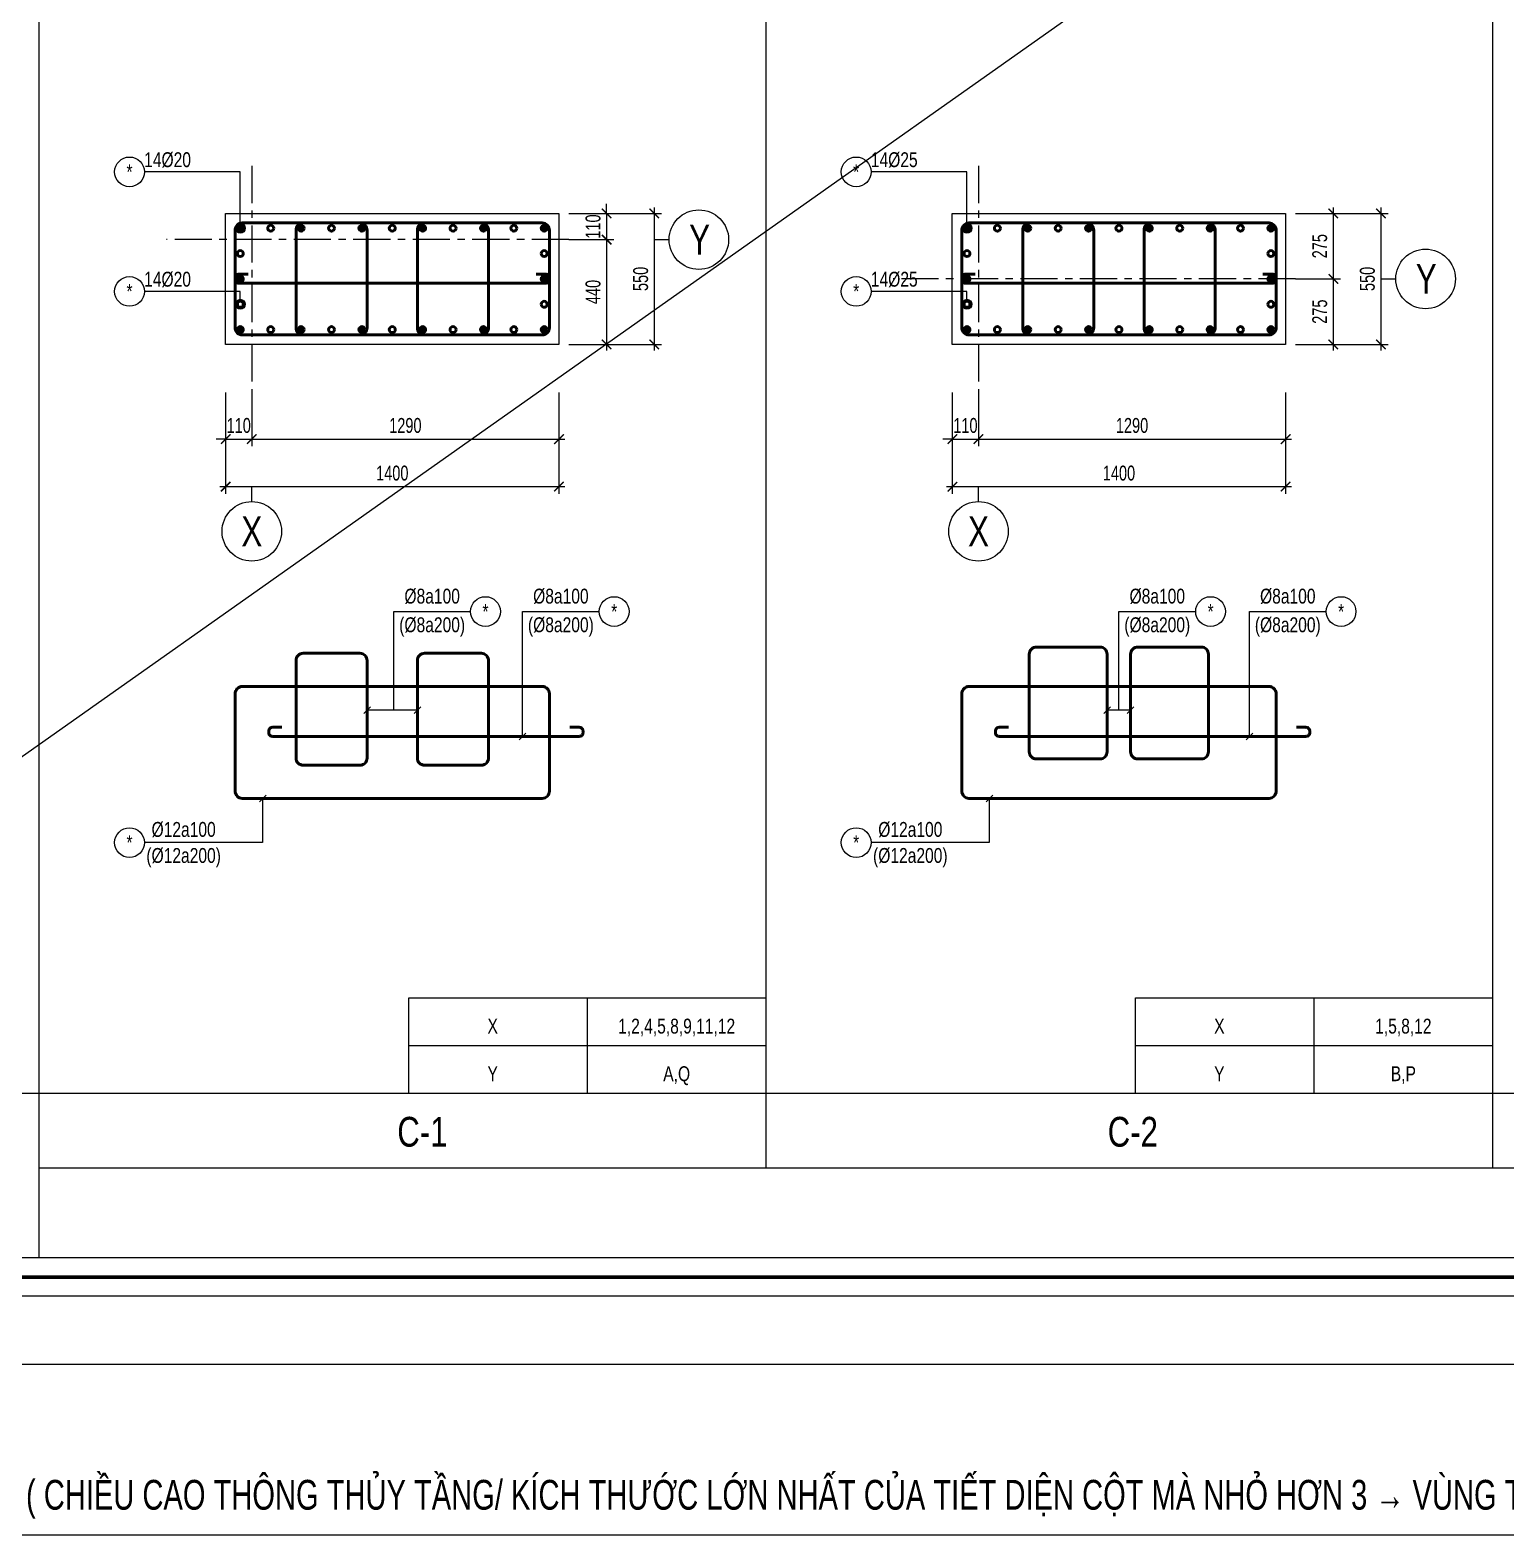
# Model space of a CAD drawing. Header units: millimetres. Extents: x -17374 to 181693, y -29783 to 15580.
# Drawn here: x 3651 to 9850, y -716 to 5605 of the extents above; entities that cross this region are included whole.
import ezdxf
from ezdxf.enums import TextEntityAlignment as Align

# ---------------------------------------------------------------- set-up
doc = ezdxf.new("R2010")
doc.units = ezdxf.units.MM
doc.header["$LTSCALE"] = 250
doc.header["$MEASUREMENT"] = 0
doc.linetypes.add('CENTER', pattern=[2, 1.25, -0.25, 0.25, -0.25])
doc.linetypes.add('CENTER2', pattern=[1.125, 0.75, -0.125, 0.125, -0.125])
doc.layers.add('CDC-KHUNGTEN', color=7, linetype='Continuous')
for name, color, linetype, lineweight in [('CDC.01.AXIS', 160, 'CENTER2', 13), ('CDC.02.DIM', 1, 'Continuous', 18), ('CDC.03.BORDER', 3, 'Continuous', 25), ('CDC.05.STEEL', 4, 'Continuous', 50), ('CDC.06.TEXT', 2, 'Continuous', 18), ('CDC.11.NOTE', 8, 'Continuous', 18), ('CDC.14.STEELNUM', 9, 'Continuous', 18), ('STEEL_NODE', 6, 'Continuous', 50)]:
    doc.layers.add(name, color=color, linetype=linetype, lineweight=lineweight)
doc.layers.add('KCS_Plotter', color=11, linetype='Continuous', plot=False)
doc.styles.add('KC_BIGTEXT', font='arial.ttf', dxfattribs={"width": 0.7})
doc.styles.add('KC_SMTEXT', font='arial.ttf', dxfattribs={"width": 0.7})
doc.styles.add('KCS_BIGTEXT', font='arial.ttf', dxfattribs={"width": 0.75})
doc.styles.add('KCS_SMTEXT', font='arial.ttf', dxfattribs={"width": 0.7})
doc.dimstyles.new('KCS_DIM25', dxfattribs={"dimscale": 25, "dimtxt": 2.5, "dimasz": 1.6, "dimexe": 1.2, "dimexo": 0, "dimgap": 1, "dimtad": 1, "dimdec": 0, "dimzin": 0, "dimdsep": 46, "dimtxsty": 'KCS_SMTEXT', "dimblk": 'ARCHTICK', "dimcen": 0, "dimdle": 1, "dimclrd": 1, "dimclre": 1, "dimclrt": 2, "dimadec": 0, "dimazin": 0, "dimtfac": 1, "dimtdec": 0, "dimtix": 1, "dimtmove": 2, "dimatfit": 3, "dimfxl": 1, "dimtolj": 1, "dimtzin": 0, "dimarcsym": 0})

# ---------------------------------------------------------------- blocks, each defined once
blk = doc.blocks.new('_ArchTick')
at = {"color": 0, "linetype": 'ByBlock', "const_width": 0.15}
blk.add_lwpolyline([(-0.5, -0.5), (0.5, 0.5)], dxfattribs=at)
blk = doc.blocks.new('*D98')
at = {"layer": 'CDC.02.DIM', "color": 1, "lineweight": -2, "transparency": 16777216}
for p, q in [((6073.1, 4835.1), (6073.1, 4875.1)), ((5914.9, 4835.1), (6103.1, 4835.1)), ((6073.1, 4835.1), (6073.1, 4725.1)), ((5914.9, 4725.1), (6103.1, 4725.1)), ((6073.1, 4725.1), (6073.1, 4685.1))]:
    blk.add_line(p, q, dxfattribs=at)
at = {"layer": 'Defpoints', "color": 0, "transparency": 16777216}
for p in [(5914.9, 4835.1), (5914.9, 4725.1), (6073.1, 4725.1)]:
    blk.add_point(p, dxfattribs=at)
at = {"layer": 'CDC.02.DIM', "color": 1, "lineweight": -2, "transparency": 16777216, "xscale": 40, "yscale": 40, "zscale": 40}
for p, rotation in [((6073.1, 4835.1), 270), ((6073.1, 4725.1), 90)]:
    blk.add_blockref('_ArchTick', p, dxfattribs=dict(at, rotation=rotation))
at = {"layer": 'CDC.02.DIM', "color": 2, "transparency": 16777216, "insert": (6016.2, 4780.1), "char_height": 62.5, "attachment_point": 5, "rotation": 90, "style": 'KCS_SMTEXT'}
blk.add_mtext('\\A1;110', dxfattribs=at)
blk = doc.blocks.new('*D99')
at = {"layer": 'CDC.02.DIM', "color": 1, "lineweight": -2, "transparency": 16777216}
for p, q in [((5914.9, 4835.1), (6303.1, 4835.1)), ((6273.1, 4860.1), (6273.1, 4260.1)), ((5914.9, 4285.1), (6303.1, 4285.1))]:
    blk.add_line(p, q, dxfattribs=at)
at = {"layer": 'Defpoints', "color": 0, "transparency": 16777216}
for p in [(5914.9, 4835.1), (5914.9, 4285.1), (6273.1, 4285.1)]:
    blk.add_point(p, dxfattribs=at)
at = {"layer": 'CDC.02.DIM', "color": 1, "lineweight": -2, "transparency": 16777216, "xscale": 40, "yscale": 40, "zscale": 40}
for p, rotation in [((6273.1, 4835.1), 90), ((6273.1, 4285.1), 270)]:
    blk.add_blockref('_ArchTick', p, dxfattribs=dict(at, rotation=rotation))
at = {"layer": 'CDC.02.DIM', "color": 2, "transparency": 16777216, "insert": (6216.2, 4560.1), "char_height": 62.5, "attachment_point": 5, "rotation": 90, "style": 'KCS_SMTEXT'}
blk.add_mtext('\\A1;550', dxfattribs=at)
blk = doc.blocks.new('*D100')
at = {"layer": 'CDC.02.DIM', "color": 1, "lineweight": -2, "transparency": 16777216}
for p, q in [((6073.1, 4750.1), (6073.1, 4260.1)), ((5914.9, 4725.1), (6103.1, 4725.1)), ((5914.9, 4285.1), (6103.1, 4285.1))]:
    blk.add_line(p, q, dxfattribs=at)
at = {"layer": 'Defpoints', "color": 0, "transparency": 16777216}
for p in [(5914.9, 4725.1), (5914.9, 4285.1), (6073.1, 4285.1)]:
    blk.add_point(p, dxfattribs=at)
at = {"layer": 'CDC.02.DIM', "color": 1, "lineweight": -2, "transparency": 16777216, "xscale": 40, "yscale": 40, "zscale": 40}
for p, rotation in [((6073.1, 4725.1), 90), ((6073.1, 4285.1), 270)]:
    blk.add_blockref('_ArchTick', p, dxfattribs=dict(at, rotation=rotation))
at = {"layer": 'CDC.02.DIM', "color": 2, "transparency": 16777216, "insert": (6016.2, 4505.1), "char_height": 62.5, "attachment_point": 5, "rotation": 90, "style": 'KCS_SMTEXT'}
blk.add_mtext('\\A1;440', dxfattribs=at)
blk = doc.blocks.new('*D101')
at = {"layer": 'CDC.02.DIM', "color": 1, "lineweight": -2, "transparency": 16777216}
for p, q in [((4472.7, 4083.7), (4472.7, 3857.3)), ((4582.7, 4083.7), (4582.7, 3857.3)), ((4472.7, 3887.3), (4432.7, 3887.3)), ((4472.7, 3887.3), (4582.7, 3887.3)), ((4582.7, 3887.3), (4622.7, 3887.3))]:
    blk.add_line(p, q, dxfattribs=at)
at = {"layer": 'Defpoints', "color": 0, "transparency": 16777216}
for p in [(4472.7, 4083.7), (4582.7, 4083.7), (4582.7, 3887.3)]:
    blk.add_point(p, dxfattribs=at)
at = {"layer": 'CDC.02.DIM', "color": 1, "lineweight": -2, "transparency": 16777216, "xscale": 40, "yscale": 40, "zscale": 40}
blk.add_blockref('_ArchTick', (4472.7, 3887.3), dxfattribs=at)
at = {"layer": 'CDC.02.DIM', "color": 1, "lineweight": -2, "transparency": 16777216, "xscale": 40, "yscale": 40, "zscale": 40, "rotation": 180}
blk.add_blockref('_ArchTick', (4582.7, 3887.3), dxfattribs=at)
at = {"layer": 'CDC.02.DIM', "color": 2, "transparency": 16777216, "insert": (4527.7, 3944.2), "char_height": 62.5, "attachment_point": 5, "style": 'KCS_SMTEXT'}
blk.add_mtext('\\A1;110', dxfattribs=at)
blk = doc.blocks.new('*D102')
at = {"layer": 'CDC.02.DIM', "color": 1, "lineweight": -2, "transparency": 16777216}
for p, q in [((4472.7, 4083.7), (4472.7, 3657.3)), ((5872.7, 4083.7), (5872.7, 3657.3)), ((5897.7, 3687.3), (4447.7, 3687.3))]:
    blk.add_line(p, q, dxfattribs=at)
at = {"layer": 'Defpoints', "color": 0, "transparency": 16777216}
for p in [(4472.7, 4083.7), (5872.7, 4083.7), (4472.7, 3687.3)]:
    blk.add_point(p, dxfattribs=at)
at = {"layer": 'CDC.02.DIM', "color": 1, "lineweight": -2, "transparency": 16777216, "xscale": 40, "yscale": 40, "zscale": 40, "rotation": 180}
blk.add_blockref('_ArchTick', (4472.7, 3687.3), dxfattribs=at)
at = {"layer": 'CDC.02.DIM', "color": 1, "lineweight": -2, "transparency": 16777216, "xscale": 40, "yscale": 40, "zscale": 40}
blk.add_blockref('_ArchTick', (5872.7, 3687.3), dxfattribs=at)
at = {"layer": 'CDC.02.DIM', "color": 2, "transparency": 16777216, "insert": (5172.7, 3744.2), "char_height": 62.5, "attachment_point": 5, "style": 'KCS_SMTEXT'}
blk.add_mtext('\\A1;1400', dxfattribs=at)
blk = doc.blocks.new('KC_SNODE')
at = {"layer": 'STEEL_NODE'}
blk.add_hatch(color=256, dxfattribs=at).paths.add_polyline_path([(12.5, 0, 1), (-12.5, 0, 1)])
blk.add_circle((0, 0), 12.5, dxfattribs=at)
blk = doc.blocks.new('KC_SNODE_2')
at = {"layer": 'STEEL_NODE', "color": 3}
blk.add_circle((0, 0), 12.5, dxfattribs=at)
blk = doc.blocks.new('_Axis name')
at = {"layer": 'CDC.02.DIM'}
blk.add_line((0, 2.5), (0, 0), dxfattribs=at)
blk.add_circle((0, 7.5), 5, dxfattribs=at)
at = {"layer": 'CDC.02.DIM', "color": 4, "style": 'KCS_BIGTEXT', "width": 0.75}
blk.add_attdef('.', text='', height=5, rotation=180, dxfattribs=at).set_placement((0, 7.5), align=Align.MIDDLE)
blk = doc.blocks.new('*D103')
at = {"layer": 'CDC.02.DIM', "color": 1, "lineweight": -2, "transparency": 16777216}
for p, q in [((4582.7, 4083.7), (4582.7, 3857.3)), ((5872.7, 4083.7), (5872.7, 3857.3)), ((4557.7, 3887.3), (5897.7, 3887.3))]:
    blk.add_line(p, q, dxfattribs=at)
at = {"layer": 'Defpoints', "color": 0, "transparency": 16777216}
for p in [(4582.7, 4083.7), (5872.7, 4083.7), (5872.7, 3887.3)]:
    blk.add_point(p, dxfattribs=at)
at = {"layer": 'CDC.02.DIM', "color": 1, "lineweight": -2, "transparency": 16777216, "xscale": 40, "yscale": 40, "zscale": 40, "rotation": 180}
blk.add_blockref('_ArchTick', (4582.7, 3887.3), dxfattribs=at)
at = {"layer": 'CDC.02.DIM', "color": 1, "lineweight": -2, "transparency": 16777216, "xscale": 40, "yscale": 40, "zscale": 40}
blk.add_blockref('_ArchTick', (5872.7, 3887.3), dxfattribs=at)
at = {"layer": 'CDC.02.DIM', "color": 2, "transparency": 16777216, "insert": (5227.7, 3944.2), "char_height": 62.5, "attachment_point": 5, "style": 'KCS_SMTEXT'}
blk.add_mtext('\\A1;1290', dxfattribs=at)
blk = doc.blocks.new('*D119')
at = {"layer": 'CDC.02.DIM', "color": 1, "lineweight": -2, "transparency": 16777216}
for p, q in [((7525, 4083.7), (7525, 3857.3)), ((7635, 4083.7), (7635, 3857.3)), ((7525, 3887.3), (7485, 3887.3)), ((7525, 3887.3), (7635, 3887.3)), ((7635, 3887.3), (7675, 3887.3))]:
    blk.add_line(p, q, dxfattribs=at)
at = {"layer": 'Defpoints', "color": 0, "transparency": 16777216}
for p in [(7525, 4083.7), (7635, 4083.7), (7635, 3887.3)]:
    blk.add_point(p, dxfattribs=at)
at = {"layer": 'CDC.02.DIM', "color": 1, "lineweight": -2, "transparency": 16777216, "xscale": 40, "yscale": 40, "zscale": 40}
blk.add_blockref('_ArchTick', (7525, 3887.3), dxfattribs=at)
at = {"layer": 'CDC.02.DIM', "color": 1, "lineweight": -2, "transparency": 16777216, "xscale": 40, "yscale": 40, "zscale": 40, "rotation": 180}
blk.add_blockref('_ArchTick', (7635, 3887.3), dxfattribs=at)
at = {"layer": 'CDC.02.DIM', "color": 2, "transparency": 16777216, "insert": (7580, 3944.2), "char_height": 62.5, "attachment_point": 5, "style": 'KCS_SMTEXT'}
blk.add_mtext('\\A1;110', dxfattribs=at)
blk = doc.blocks.new('*D120')
at = {"layer": 'CDC.02.DIM', "color": 1, "lineweight": -2, "transparency": 16777216}
for p, q in [((7525, 4083.7), (7525, 3657.3)), ((8925, 4083.7), (8925, 3657.3)), ((8950, 3687.3), (7500, 3687.3))]:
    blk.add_line(p, q, dxfattribs=at)
at = {"layer": 'Defpoints', "color": 0, "transparency": 16777216}
for p in [(7525, 4083.7), (8925, 4083.7), (7525, 3687.3)]:
    blk.add_point(p, dxfattribs=at)
at = {"layer": 'CDC.02.DIM', "color": 1, "lineweight": -2, "transparency": 16777216, "xscale": 40, "yscale": 40, "zscale": 40, "rotation": 180}
blk.add_blockref('_ArchTick', (7525, 3687.3), dxfattribs=at)
at = {"layer": 'CDC.02.DIM', "color": 1, "lineweight": -2, "transparency": 16777216, "xscale": 40, "yscale": 40, "zscale": 40}
blk.add_blockref('_ArchTick', (8925, 3687.3), dxfattribs=at)
at = {"layer": 'CDC.02.DIM', "color": 2, "transparency": 16777216, "insert": (8225, 3744.2), "char_height": 62.5, "attachment_point": 5, "style": 'KCS_SMTEXT'}
blk.add_mtext('\\A1;1400', dxfattribs=at)
blk = doc.blocks.new('*D121')
at = {"layer": 'CDC.02.DIM', "color": 1, "lineweight": -2, "transparency": 16777216}
for p, q in [((7635, 4083.7), (7635, 3857.3)), ((8925, 4083.7), (8925, 3857.3)), ((7610, 3887.3), (8950, 3887.3))]:
    blk.add_line(p, q, dxfattribs=at)
at = {"layer": 'Defpoints', "color": 0, "transparency": 16777216}
for p in [(7635, 4083.7), (8925, 4083.7), (8925, 3887.3)]:
    blk.add_point(p, dxfattribs=at)
at = {"layer": 'CDC.02.DIM', "color": 1, "lineweight": -2, "transparency": 16777216, "xscale": 40, "yscale": 40, "zscale": 40, "rotation": 180}
blk.add_blockref('_ArchTick', (7635, 3887.3), dxfattribs=at)
at = {"layer": 'CDC.02.DIM', "color": 1, "lineweight": -2, "transparency": 16777216, "xscale": 40, "yscale": 40, "zscale": 40}
blk.add_blockref('_ArchTick', (8925, 3887.3), dxfattribs=at)
at = {"layer": 'CDC.02.DIM', "color": 2, "transparency": 16777216, "insert": (8280, 3944.2), "char_height": 62.5, "attachment_point": 5, "style": 'KCS_SMTEXT'}
blk.add_mtext('\\A1;1290', dxfattribs=at)
blk = doc.blocks.new('*D157')
at = {"layer": 'CDC.02.DIM', "color": 1, "lineweight": -2, "transparency": 16777216}
for p, q in [((8967.2, 4835.1), (9155.4, 4835.1)), ((9125.4, 4860.1), (9125.4, 4535.1)), ((8967.2, 4560.1), (9155.4, 4560.1))]:
    blk.add_line(p, q, dxfattribs=at)
at = {"layer": 'Defpoints', "color": 0, "transparency": 16777216}
for p in [(8967.2, 4835.1), (8967.2, 4560.1), (9125.4, 4560.1)]:
    blk.add_point(p, dxfattribs=at)
at = {"layer": 'CDC.02.DIM', "color": 1, "lineweight": -2, "transparency": 16777216, "xscale": 40, "yscale": 40, "zscale": 40}
for p, rotation in [((9125.4, 4835.1), 90), ((9125.4, 4560.1), 270)]:
    blk.add_blockref('_ArchTick', p, dxfattribs=dict(at, rotation=rotation))
at = {"layer": 'CDC.02.DIM', "color": 2, "transparency": 16777216, "insert": (9068.5, 4697.6), "char_height": 62.5, "attachment_point": 5, "rotation": 90, "style": 'KCS_SMTEXT'}
blk.add_mtext('\\A1;275', dxfattribs=at)
blk = doc.blocks.new('*D158')
at = {"layer": 'CDC.02.DIM', "color": 1, "lineweight": -2, "transparency": 16777216}
for p, q in [((8967.2, 4835.1), (9355.4, 4835.1)), ((9325.4, 4860.1), (9325.4, 4260.1)), ((8967.2, 4285.1), (9355.4, 4285.1))]:
    blk.add_line(p, q, dxfattribs=at)
at = {"layer": 'Defpoints', "color": 0, "transparency": 16777216}
for p in [(8967.2, 4835.1), (8967.2, 4285.1), (9325.4, 4285.1)]:
    blk.add_point(p, dxfattribs=at)
at = {"layer": 'CDC.02.DIM', "color": 1, "lineweight": -2, "transparency": 16777216, "xscale": 40, "yscale": 40, "zscale": 40}
for p, rotation in [((9325.4, 4835.1), 90), ((9325.4, 4285.1), 270)]:
    blk.add_blockref('_ArchTick', p, dxfattribs=dict(at, rotation=rotation))
at = {"layer": 'CDC.02.DIM', "color": 2, "transparency": 16777216, "insert": (9268.5, 4560.1), "char_height": 62.5, "attachment_point": 5, "rotation": 90, "style": 'KCS_SMTEXT'}
blk.add_mtext('\\A1;550', dxfattribs=at)
blk = doc.blocks.new('*D159')
at = {"layer": 'CDC.02.DIM', "color": 1, "lineweight": -2, "transparency": 16777216}
for p, q in [((8967.2, 4560.1), (9155.4, 4560.1)), ((9125.4, 4585.1), (9125.4, 4260.1)), ((8967.2, 4285.1), (9155.4, 4285.1))]:
    blk.add_line(p, q, dxfattribs=at)
at = {"layer": 'Defpoints', "color": 0, "transparency": 16777216}
for p in [(8967.2, 4560.1), (8967.2, 4285.1), (9125.4, 4285.1)]:
    blk.add_point(p, dxfattribs=at)
at = {"layer": 'CDC.02.DIM', "color": 1, "lineweight": -2, "transparency": 16777216, "xscale": 40, "yscale": 40, "zscale": 40}
for p, rotation in [((9125.4, 4560.1), 90), ((9125.4, 4285.1), 270)]:
    blk.add_blockref('_ArchTick', p, dxfattribs=dict(at, rotation=rotation))
at = {"layer": 'CDC.02.DIM', "color": 2, "transparency": 16777216, "insert": (9068.5, 4422.6), "char_height": 62.5, "attachment_point": 5, "rotation": 90, "style": 'KCS_SMTEXT'}
blk.add_mtext('\\A1;275', dxfattribs=at)
blk = doc.blocks.new('Khung tên chuẩn')
at = {"layer": 'CDC-KHUNGTEN', "color": 8}
blk.add_lwpolyline([(75096, 1100), (83000, 1100), (83000, 58300), (3000, 58300), (3000, 1100), (75096, 1100)], dxfattribs=at)
at = {"layer": 'CDC-KHUNGTEN', "color": 255, "lineweight": 60}
blk.add_lwpolyline([(74900, 1400), (74900, 58000), (3300, 58000), (3300, 1400), (74900, 1400)], close=True, dxfattribs=at)
at = {"layer": 'Defpoints', "color": 1, "ltscale": 0.2}
blk.add_lwpolyline([(0, 0), (0, 59400), (84100, 59400), (84100, 0), (0, 0)], close=True, dxfattribs=at)

msp = doc.modelspace()

# ---------------------------------------------------------------- linework, layer by layer
at = {"layer": 'CDC.01.AXIS', "linetype": 'CENTER', "ltscale": 0.5}
for p, q in [((4582.71, 5035.07), (4582.71, 4083.72)), ((7635, 5035.07), (7635, 4083.72)), ((5914.94, 4725.07), (4224.28, 4725.07)), ((8967.23, 4560.07), (7276.56, 4560.07))]:
    msp.add_line(p, q, dxfattribs=at)
at = {"layer": 'CDC.02.DIM'}
for p, q in [((6273.12, 4725.07), (6335.62, 4725.07)), ((9325.41, 4560.07), (9387.91, 4560.07))]:
    msp.add_line(p, q, dxfattribs=at)
for centre in [(6460.62, 4725.07), (9512.91, 4560.07)]:
    msp.add_circle(centre, 125, dxfattribs=at)
at = {"layer": 'CDC.03.BORDER'}
for p, q in [((3690, 449.69), (3690, 14640.33)), ((6742.29, 14640.33), (6742.29, 826.99)), ((9794.58, 14640.33), (9794.58, 826.99)), ((5242.29, 1140.33), (5242.29, 1540.33)), ((5242.29, 1140.33), (5242.29, 1540.33)), ((5242.29, 1540.33), (6742.29, 1540.33)), ((5242.29, 1540.33), (6742.29, 1540.33)), ((8294.58, 1140.33), (8294.58, 1540.33)), ((8294.58, 1140.33), (8294.58, 1540.33)), ((8294.58, 1540.33), (9794.58, 1540.33)), ((8294.58, 1540.33), (9794.58, 1540.33)), ((1103.44, 1140.33), (3690, 1140.33)), ((3690, 1140.33), (19287.3, 1140.33)), ((3690, 826.99), (19287.3, 826.99)), ((1103.44, 449.69), (19287.3, 449.69))]:
    msp.add_line(p, q, dxfattribs=at)
for points in [[(5872.71, 4835.07), (5872.71, 4285.07), (4472.71, 4285.07), (4472.71, 4835.07)], [(8925, 4835.07), (8925, 4285.07), (7525, 4285.07), (7525, 4835.07)]]:
    msp.add_lwpolyline(points, close=True, dxfattribs=at)
at = {"layer": 'CDC.05.STEEL'}
for points in [[(4512.71, 4765.07), (4512.71, 4355.07, 0.4142136), (4542.71, 4325.07), (5802.96, 4325.07, 0.4142136), (5832.96, 4355.07), (5832.96, 4765.07, 0.4142136), (5802.96, 4795.07), (4542.71, 4795.07, 0.4142136)], [(5037.05, 4325.07), (4798.53, 4325.07, -0.4142136), (4768.53, 4355.07), (4768.53, 4765.07, -0.4142136), (4798.53, 4795.07), (5037.05, 4795.07, -0.4142136), (5067.05, 4765.07), (5067.05, 4355.07, -0.4142136)], [(5308.37, 4325.07), (5546.88, 4325.07, 0.4142136), (5576.88, 4355.07), (5576.88, 4765.07, 0.4142136), (5546.88, 4795.07), (5308.37, 4795.07, 0.4142136), (5278.37, 4765.07), (5278.37, 4355.07, 0.4142136)], [(7565, 4765.07), (7565, 4355.07, 0.4142136), (7595, 4325.07), (8855.25, 4325.07, 0.4142136), (8885.25, 4355.07), (8885.25, 4765.07, 0.4142136), (8855.25, 4795.07), (7595, 4795.07, 0.4142136)], [(8089.33, 4325.07), (7850.82, 4325.07, -0.4142136), (7820.82, 4355.07), (7820.82, 4765.07, -0.4142136), (7850.82, 4795.07), (8089.33, 4795.07, -0.4142136), (8119.33, 4765.07), (8119.33, 4355.07, -0.4142136)], [(8360.66, 4325.07), (8599.17, 4325.07, 0.4142136), (8629.17, 4355.07), (8629.17, 4765.07, 0.4142136), (8599.17, 4795.07), (8360.66, 4795.07, 0.4142136), (8330.66, 4765.07), (8330.66, 4355.07, 0.4142136)], [(5037.05, 2517.51), (4798.53, 2517.51, -0.4142136), (4768.53, 2547.51), (4768.53, 2957.51, -0.4142136), (4798.53, 2987.51), (5037.05, 2987.51, -0.4142136), (5067.05, 2957.51), (5067.05, 2547.51, -0.4142136)], [(5308.37, 2517.51), (5546.88, 2517.51, 0.4142136), (5576.88, 2547.51), (5576.88, 2957.51, 0.4142136), (5546.88, 2987.51), (5308.37, 2987.51, 0.4142136), (5278.37, 2957.51), (5278.37, 2547.51, 0.4142136)], [(7878.42, 2543.61), (8145.3, 2543.61, 0.4142136), (8175.3, 2573.61), (8175.3, 2983.62, 0.4142136), (8145.3, 3013.62), (7878.42, 3013.62, 0.4142136), (7848.42, 2983.62), (7848.42, 2573.61, 0.4142136)], [(8303.93, 2543.61), (8570.81, 2543.61, 0.4142136), (8600.81, 2573.61), (8600.81, 2983.62, 0.4142136), (8570.81, 3013.62), (8303.93, 3013.62, 0.4142136), (8273.93, 2983.62), (8273.93, 2573.61, 0.4142136)], [(4512.71, 2818.13), (4512.71, 2408.13, 0.4142136), (4542.71, 2378.13), (5802.96, 2378.13, 0.4142136), (5832.96, 2408.13), (5832.96, 2818.13, 0.4142136), (5802.96, 2848.13), (4542.71, 2848.13, 0.4142136)], [(7565, 2818.13), (7565, 2408.13, 0.4142136), (7595, 2378.13), (8855.25, 2378.13, 0.4142136), (8885.25, 2408.13), (8885.25, 2818.13, 0.4142136), (8855.25, 2848.13), (7595, 2848.13, 0.4142136)]]:
    msp.add_lwpolyline(points, format="xyb", close=True, dxfattribs=at)
for points in [[(4568.07, 4580), (4528.7, 4580, 0.4142136), (4512.45, 4563.74), (4512.45, 4558.1, 0.4142136), (4528.7, 4541.84), (5816.71, 4541.84, 0.4142136), (5832.96, 4558.1), (5832.96, 4563.74, 0.4142136), (5816.71, 4580), (5777.66, 4580)], [(7620.36, 4580), (7580.99, 4580, 0.4142136), (7564.74, 4563.74), (7564.74, 4558.1, 0.4142136), (7580.99, 4541.84), (8869, 4541.84, 0.4142136), (8885.25, 4558.1), (8885.25, 4563.74, 0.4142136), (8869, 4580), (8829.95, 4580)], [(4709.2, 2676.63), (4669.83, 2676.63, 0.4142136), (4653.58, 2660.37), (4653.58, 2654.73, 0.4142136), (4669.83, 2638.48), (5957.84, 2638.48, 0.4142136), (5974.09, 2654.73), (5974.09, 2660.37, 0.4142136), (5957.84, 2676.63), (5918.79, 2676.63)], [(7761.49, 2676.63), (7722.12, 2676.63, 0.4142136), (7705.86, 2660.37), (7705.86, 2654.73, 0.4142136), (7722.12, 2638.48), (9010.13, 2638.48, 0.4142136), (9026.38, 2654.73), (9026.38, 2660.37, 0.4142136), (9010.13, 2676.63), (8971.08, 2676.63)]]:
    msp.add_lwpolyline(points, format="xyb", dxfattribs=at)
at = {"layer": 'CDC.11.NOTE', "color": 1}
for p, q in [((5178.92, 2748.29), (5178.92, 3162.81)), ((5178.92, 3162.81), (5501.58, 3162.81)), ((5719.52, 2638.48), (5719.52, 3162.81)), ((5719.52, 3162.81), (6042.17, 3162.81)), ((8224.61, 2748.29), (8224.61, 3162.81)), ((8224.61, 3162.81), (8547.27, 3162.81)), ((8772.76, 2638.48), (8772.76, 3162.81)), ((8772.76, 3162.81), (9095.42, 3162.81)), ((5052.98, 2734.23), (5081.11, 2762.36)), ((5278.37, 2748.29), (5067.05, 2748.29)), ((5264.31, 2734.23), (5292.43, 2762.36)), ((8161.23, 2734.23), (8189.36, 2762.36)), ((8273.93, 2748.29), (8175.3, 2748.29)), ((8259.86, 2734.23), (8287.99, 2762.36)), ((5705.46, 2624.41), (5733.58, 2652.54)), ((8758.7, 2624.41), (8786.83, 2652.54)), ((4614.35, 2364.06), (4642.47, 2392.19)), ((7666.64, 2364.06), (7694.76, 2392.19)), ((5992.29, 1140.33), (5992.29, 1540.33)), ((5992.29, 1140.33), (5992.29, 1540.33)), ((9044.58, 1140.33), (9044.58, 1540.33)), ((9044.58, 1140.33), (9044.58, 1540.33)), ((5242.29, 1340.33), (6742.29, 1340.33)), ((5242.29, 1340.33), (6742.29, 1340.33)), ((8294.58, 1340.33), (9794.58, 1340.33)), ((8294.58, 1340.33), (9794.58, 1340.33))]:
    msp.add_line(p, q, dxfattribs=at)
for points in [[(4534.44, 4793.91), (4534.44, 5009.68), (4131.59, 5009.68)], [(7586.73, 4793.91), (7586.73, 5009.68), (7183.88, 5009.68)], [(4534.44, 4474.4), (4534.44, 4507.62), (4131.59, 4507.62)], [(7586.73, 4474.4), (7586.73, 4507.62), (7183.88, 4507.62)], [(4627.39, 2378.13), (4627.39, 2192.17), (4131.59, 2192.17)], [(7679.68, 2378.13), (7679.68, 2192.17), (7183.88, 2192.17)]]:
    msp.add_lwpolyline(points, dxfattribs=at)
for centre in [(4534.44, 4773.08), (7586.73, 4773.08), (4534.44, 4453.57), (7586.73, 4453.57)]:
    msp.add_circle(centre, 20.83, dxfattribs=at)
at = {"layer": 'CDC.14.STEELNUM'}
for centre in [(4069.09, 5009.68), (7121.38, 5009.68), (4069.09, 4507.62), (7121.38, 4507.62), (5564.08, 3162.81), (6104.67, 3162.81), (8609.77, 3162.81), (9157.92, 3162.81), (4069.09, 2192.17), (7121.38, 2192.17)]:
    msp.add_circle(centre, 62.5, dxfattribs=at)
at = {"layer": 'Defpoints'}
msp.add_lwpolyline([(2322.87, 227.85), (2322.87, -715.54), (13252.26, -715.54)], dxfattribs=at)
at = {"layer": 'KCS_Plotter'}
msp.add_line((0, 0), (22058.74, 15580.13), dxfattribs=at)

# ---------------------------------------------------------------- block references
at = {"xscale": 0.2622917978442274, "yscale": 0.2622917978442274, "zscale": 0.2622917978442274}
msp.add_blockref('Khung tên chuẩn', (0, 0), dxfattribs=at)
at = {"layer": 'CDC.02.DIM', "xscale": 25, "yscale": 25, "zscale": 25, "rotation": 180}
for p in [(4582.71, 3687.33), (7635, 3687.33)]:
    msp.add_blockref('_Axis name', p, dxfattribs=at).add_auto_attribs({'.': 'X'})
at = {"layer": 'STEEL_NODE', "xscale": -1}
for name, p in [('KC_SNODE', (4534.44, 4773.08)), ('KC_SNODE', (7586.73, 4773.08)), ('KC_SNODE_2', (5810.97, 4666.57)), ('KC_SNODE_2', (8863.26, 4666.57)), ('KC_SNODE_2', (5810.97, 4560.07)), ('KC_SNODE_2', (8863.26, 4560.07)), ('KC_SNODE_2', (5810.97, 4453.57)), ('KC_SNODE_2', (8863.26, 4453.57))]:
    msp.add_blockref(name, p, dxfattribs=at)
at = {"layer": 'STEEL_NODE'}
for name, p in [('KC_SNODE_2', (4534.44, 4773.08)), ('KC_SNODE', (4789.75, 4773.08)), ('KC_SNODE', (5045.06, 4773.08)), ('KC_SNODE', (5300.36, 4773.08)), ('KC_SNODE', (5555.67, 4773.08)), ('KC_SNODE', (5810.97, 4773.08)), ('KC_SNODE_2', (7586.73, 4773.08)), ('KC_SNODE', (7842.04, 4773.08)), ('KC_SNODE', (8097.34, 4773.08)), ('KC_SNODE', (8352.65, 4773.08)), ('KC_SNODE', (8607.96, 4773.08)), ('KC_SNODE', (8863.26, 4773.08)), ('KC_SNODE_2', (4534.44, 4666.57)), ('KC_SNODE_2', (7586.73, 4666.57)), ('KC_SNODE_2', (4534.44, 4560.07)), ('KC_SNODE', (4534.44, 4560.07)), ('KC_SNODE', (5810.97, 4560.07)), ('KC_SNODE_2', (7586.73, 4560.07)), ('KC_SNODE', (7586.73, 4560.07)), ('KC_SNODE', (8863.26, 4560.07)), ('KC_SNODE_2', (4534.44, 4453.57)), ('KC_SNODE_2', (7586.73, 4453.57)), ('KC_SNODE', (4534.44, 4347.06)), ('KC_SNODE', (4789.75, 4347.06)), ('KC_SNODE', (5045.06, 4347.06)), ('KC_SNODE', (5300.36, 4347.06)), ('KC_SNODE', (5555.67, 4347.06)), ('KC_SNODE', (5810.97, 4347.06)), ('KC_SNODE', (7586.73, 4347.06)), ('KC_SNODE', (7842.04, 4347.06)), ('KC_SNODE', (8097.34, 4347.06)), ('KC_SNODE', (8352.65, 4347.06)), ('KC_SNODE', (8607.96, 4347.06)), ('KC_SNODE', (8863.26, 4347.06))]:
    msp.add_blockref(name, p, dxfattribs=at)
at = {"layer": 'STEEL_NODE', "rotation": 180}
for p in [(4662.1, 4773.08), (4789.75, 4773.08), (4917.4, 4773.08), (5045.06, 4773.08), (5172.71, 4773.08), (5300.36, 4773.08), (5428.01, 4773.08), (5555.67, 4773.08), (5683.32, 4773.08), (5810.97, 4773.08), (7714.39, 4773.08), (7842.04, 4773.08), (7969.69, 4773.08), (8097.34, 4773.08), (8225, 4773.08), (8352.65, 4773.08), (8480.3, 4773.08), (8607.96, 4773.08), (8735.61, 4773.08), (8863.26, 4773.08), (4534.44, 4347.06), (4662.1, 4347.06), (4789.75, 4347.06), (4917.4, 4347.06), (5045.06, 4347.06), (5172.71, 4347.06), (5300.36, 4347.06), (5428.01, 4347.06), (5555.67, 4347.06), (5683.32, 4347.06), (5810.97, 4347.06), (7714.39, 4347.06), (7842.04, 4347.06), (7969.69, 4347.06), (8097.34, 4347.06), (8225, 4347.06), (8352.65, 4347.06), (8480.3, 4347.06), (8607.96, 4347.06), (8735.61, 4347.06), (8863.26, 4347.06)]:
    msp.add_blockref('KC_SNODE_2', p, dxfattribs=at)
at = {"layer": 'STEEL_NODE', "xscale": -1, "rotation": 180}
msp.add_blockref('KC_SNODE_2', (7586.73, 4347.06), dxfattribs=at)

# ---------------------------------------------------------------- texts
at = {"layer": 'CDC.02.DIM', "color": 4, "style": 'KCS_BIGTEXT', "text_generation_flag": 6, "width": 0.75}
for p in [(6463.55, 4725.07), (9515.84, 4560.07)]:
    msp.add_attdef('Y', text='.', height=125, rotation=180, dxfattribs=at).set_placement(p, align=Align.MIDDLE)
at = {"layer": 'CDC.06.TEXT', "style": 'KC_SMTEXT', "width": 0.75}
for s, p in [('14%%C20', (4228.82, 5029.68)), ('14%%C25', (7281.11, 5029.68)), ('14%%C20', (4228.82, 4527.62)), ('14%%C25', (7281.11, 4527.62)), ('%%C8a100', (5340.25, 3196.47)), ('%%C8a100', (5880.84, 3196.47)), ('%%C8a100', (8385.94, 3196.47)), ('%%C8a100', (8934.09, 3196.47)), ('(%%C8a200)', (5340.25, 3076.16)), ('(%%C8a200)', (5880.84, 3076.16)), ('(%%C8a200)', (8385.94, 3076.16)), ('(%%C8a200)', (8934.09, 3076.16)), ('%%C12a100', (4296.38, 2216.55)), ('%%C12a100', (7348.67, 2216.55)), ('(%%C12a200)', (4296.38, 2107.08)), ('(%%C12a200)', (7348.67, 2107.08)), ('1,2,4,5,8,9,11,12', (6367.29, 1390.33)), ('1,5,8,12', (9419.58, 1390.33)), ('A,Q', (6367.29, 1190.33)), ('B,P', (9419.58, 1190.33))]:
    msp.add_text(s, height=62.5, dxfattribs=at).set_placement(p, align=Align.CENTER)
at = {"layer": 'CDC.06.TEXT', "style": 'KC_SMTEXT'}
for s, height, width, p in [('X', 62.5, 0.75, (5572.64, 1390.33)), ('X', 62.5, 0.75, (8624.93, 1390.33)), ('Y', 62.5, 0.75, (5572.64, 1190.33)), ('Y', 62.5, 0.75, (8624.93, 1190.33)), ('NẾU TRƯỜNG HỢP ( CHIỀU CAO THÔNG THỦY TẦNG/ KÍCH THƯỚC LỚN NHẤT CỦA TIẾT DIỆN CỘT MÀ NHỎ HƠN 3 → VÙNG TỚI HẠN LÀ TOÀN BỘ CHIỀU DÀI CỘT → THÉP ĐAI a100', 125, 0.7, (2444.4, -609.55))]:
    msp.add_text(s, height=height, dxfattribs=dict(at, width=width)).set_placement(p)
at = {"layer": 'CDC.06.TEXT', "color": 4, "style": 'KC_BIGTEXT', "width": 0.75}
for s, p in [('C-1', (5299.25, 915.28)), ('C-2', (8283.15, 915.28))]:
    msp.add_text(s, height=125, dxfattribs=at).set_placement(p, align=Align.CENTER)
at = {"layer": 'CDC.14.STEELNUM', "color": 2, "style": 'KC_SMTEXT', "width": 0.75}
for p in [(4069.09, 5009.68), (7121.38, 5009.68), (4069.09, 4507.62), (7121.38, 4507.62), (5564.3, 3162.81), (6104.9, 3162.81), (8609.99, 3162.81), (9158.14, 3162.81), (4069.09, 2192.17), (7121.38, 2192.17)]:
    msp.add_text('*', height=62.5, dxfattribs=at).set_placement(p, align=Align.MIDDLE_CENTER)

# ---------------------------------------------------------------- dimensions: what is measured, and where the dimension line sits
at = {"layer": 'CDC.02.DIM'}
for base, p1, p2, angle, picture, middle in [((6073.12, 4725.07), (5914.94, 4835.07), (5914.94, 4725.07), 90, '*D98', (6016.21, 4780.07)), ((6273.12, 4285.07), (5914.94, 4835.07), (5914.94, 4285.07), 90, '*D99', (6216.21, 4560.07)), ((9125.41, 4560.07), (8967.23, 4835.07), (8967.23, 4560.07), 90, '*D157', (9068.5, 4697.57)), ((9325.41, 4285.07), (8967.23, 4835.07), (8967.23, 4285.07), 90, '*D158', (9268.5, 4560.07)), ((6073.12, 4285.07), (5914.94, 4725.07), (5914.94, 4285.07), 270, '*D100', (6016.21, 4505.07)), ((9125.41, 4285.07), (8967.23, 4560.07), (8967.23, 4285.07), 270, '*D159', (9068.5, 4422.57))]:
    dim = msp.add_linear_dim(base=base, p1=p1, p2=p2, angle=angle, dimstyle='KCS_DIM25', dxfattribs=at)
    dim.commit()
    dim.dimension.update_dxf_attribs({"geometry": picture, "text_midpoint": middle})
for base, p1, p2, picture, middle in [((4582.71, 3887.33), (4472.71, 4083.72), (4582.71, 4083.72), '*D101', (4527.71, 3944.24)), ((4472.71, 3687.33), (5872.71, 4083.72), (4472.71, 4083.72), '*D102', (5172.71, 3744.24)), ((5872.71, 3887.33), (4582.71, 4083.72), (5872.71, 4083.72), '*D103', (5227.71, 3944.24)), ((7635, 3887.33), (7525, 4083.72), (7635, 4083.72), '*D119', (7580, 3944.24)), ((7525, 3687.33), (8925, 4083.72), (7525, 4083.72), '*D120', (8225, 3744.24)), ((8925, 3887.33), (7635, 4083.72), (8925, 4083.72), '*D121', (8280, 3944.24))]:
    dim = msp.add_linear_dim(base=base, p1=p1, p2=p2, dimstyle='KCS_DIM25', dxfattribs=at)
    dim.commit()
    dim.dimension.update_dxf_attribs({"geometry": picture, "text_midpoint": middle})

doc.saveas('drawing.dxf')
